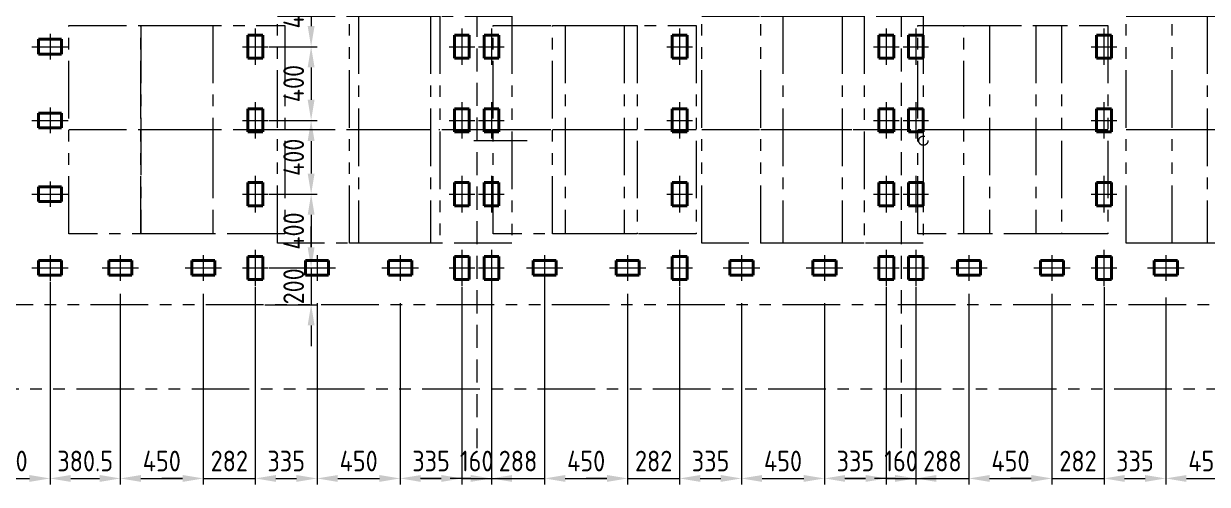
# Model space of a CAD drawing. Header units: millimetres. Extents: x 52110 to 400893, y -153728 to 31997.
# Drawn here: x 212805 to 219221, y -97854 to -95355 of the extents above; entities that cross this region are included whole.
import ezdxf

# ---------------------------------------------------------------- set-up
doc = ezdxf.new("R2010")
doc.units = ezdxf.units.MM
doc.header["$LTSCALE"] = 500
for name, pattern in [('CENTER', [2, 1.25, -0.25, 0.25, -0.25]), ('DASHED2', [0.375, 0.25, -0.125]), ('PHANTOM2', [1.25, 0.625, -0.125, 0.125, -0.125, 0.125, -0.125])]:
    doc.linetypes.add(name, pattern=pattern)
for name, color, linetype, lineweight in [('2D', 4, 'PHANTOM2', 20), ('SHI', 7, 'Continuous', 40), ('WEN', 3, 'Continuous', 20), ('XU', 6, 'DASHED2', 20), ('ZHONG', 1, 'CENTER', 20)]:
    doc.layers.add(name, color=color, linetype=linetype, lineweight=lineweight)
doc.styles.add('GB', font='gbenor.shx', dxfattribs={"bigfont": 'gbcbig.shx'})
doc.dimstyles.new('ISO-25$0', dxfattribs={"dimscale": 40, "dimtxt": 3.5, "dimasz": 3.5, "dimexe": 1, "dimexo": 0.2, "dimgap": 1.2, "dimtad": 1, "dimtoh": 1, "dimdec": 1, "dimzin": 9, "dimdsep": 46, "dimtxsty": 'GB', "dimcen": 0, "dimclrd": 3, "dimclre": 3, "dimclrt": 256, "dimadec": 0, "dimazin": 2, "dimtfac": 1, "dimtdec": 1, "dimtix": 1, "dimtmove": 0, "dimatfit": 3, "dimldrblk": 'DOTSMALL', "dimfxl": 0, "dimlwd": -1, "dimlwe": 20, "dimarcsym": 0})

# ---------------------------------------------------------------- blocks, each defined once
blk = doc.blocks.new('A$C757A3AD5')
at = {"layer": '2D'}
for points in [[(-110, 3090), (670, 3090), (670, 2160), (-110, 2160)], [(1020, 3140), (1900, 3140), (1900, 2110), (1020, 2110)], [(1020, 1290), (1900, 1290), (1900, 60), (1020, 60)], [(-110, 1240), (670, 1240), (670, 110), (-110, 110)]]:
    blk.add_lwpolyline(points, close=True, dxfattribs=at)
at = {"layer": 'ZHONG', "color": 1, "ltscale": 0.5}
for p, q in [((280, 3090), (280, 2160)), ((1460, 3140), (1460, 2110)), ((-110, 2625), (670, 2625)), ((1020, 2625), (1900, 2625)), ((1460, 1290), (1460, 60)), ((280, 1240), (280, 110)), ((-110, 675), (670, 675)), ((1020, 675), (1900, 675))]:
    blk.add_line(p, q, dxfattribs=at)
blk = doc.blocks.new('A$C35DD0C39')
at = {"layer": '2D'}
for p, q in [((21021, 466), (470, 466)), ((6, 10), (21491, 10))]:
    blk.add_line(p, q, dxfattribs=at)
at = {"layer": 'WEN'}
for p in [(2341, 741), (4571, 741), (6801, 741)]:
    blk.add_blockref('A$C757A3AD5', p, dxfattribs=at)
blk = doc.blocks.new('A$C5B802F15')
at = {"layer": 'SHI', "color": 3}
for p, q in [((3680.1, 2810.6), (3760.1, 2810.6)), ((3680.1, 2685.6), (3680.1, 2810.6)), ((3760.1, 2810.6), (3760.1, 2685.6)), ((3760.1, 2685.6), (3680.1, 2685.6))]:
    blk.add_line(p, q, dxfattribs=at)
at = {"layer": 'ZHONG'}
for p, q in [((3720.1, 2846.8), (3720.1, 2649.3)), ((3650.7, 2748.1), (3789.6, 2748.1))]:
    blk.add_line(p, q, dxfattribs=at)
blk = doc.blocks.new('A$C437F63FB')
at = {"layer": 'XU'}
blk.add_line((149.5, 2283.5), (149.5, -2322.7), dxfattribs=at)
at = {"layer": 'WEN'}
for p in [(-3650.7, -893), (-3490.7, -893), (-3650.7, -1293), (-3490.7, -1293), (-3650.7, -1693), (-3490.7, -1693), (-3650.7, -2093), (-3650.7, -2093), (-3490.7, -2093), (-3490.7, -2093), (-3650.7, -2493), (-3490.7, -2493), (-3650.7, -2893), (-3490.7, -2893), (-3650.7, -3293), (-3490.7, -3293), (-3650.7, -3693), (-3490.7, -3693), (-3650.7, -4093), (-3490.7, -4093)]:
    blk.add_blockref('A$C5B802F15', p, dxfattribs=at)
blk = doc.blocks.new('A$C28FB080F')
at = {"layer": 'WEN'}
for p in [(-3650.7, 745.4), (-3650.7, 345.4), (-3650.7, -54.6), (-3650.7, -454.6), (-3650.7, -454.6), (-3650.7, -854.6), (-3650.7, -1254.6), (-3650.7, -1654.6), (-3650.7, -2054.6), (-3650.7, -2454.6)]:
    blk.add_blockref('A$C5B802F15', p, dxfattribs=at)
blk = doc.blocks.new('A$C211F6658')
at = {"layer": 'SHI'}
for p, q in [((-62.5, 40), (-62.5, -40)), ((62.5, 40), (-62.5, 40)), ((62.5, -40), (62.5, 40)), ((-62.5, -40), (62.5, -40))]:
    blk.add_line(p, q, dxfattribs=at)
at = {"layer": 'ZHONG'}
for p, q in [((0, 69.5), (0, -69.5)), ((-98.7, 0), (98.7, 0))]:
    blk.add_line(p, q, dxfattribs=at)
blk = doc.blocks.new('*D722')
at = {"layer": 'Defpoints', "color": 0}
for p in [(214130.2, -95079.5), (214130.2, -95479.5), (214363.1, -95479.5)]:
    blk.add_point(p, dxfattribs=at)
at = {"layer": 'WEN', "color": 3, "linetype": 'ByBlock', "lineweight": 20}
for p, q in [((214136.6, -95079.5), (214395.1, -95079.5)), ((214136.6, -95479.5), (214395.1, -95479.5))]:
    blk.add_line(p, q, dxfattribs=at)
at = {"layer": 'WEN', "color": 3, "linetype": 'ByBlock'}
blk.add_line((214363.1, -95191.5), (214363.1, -95367.5), dxfattribs=at)
at = {"layer": 'WEN', "color": 3}
for points in [[(214344.5, -95191.5), (214381.8, -95191.5), (214363.1, -95079.5)], [(214344.5, -95367.5), (214381.8, -95367.5), (214363.1, -95479.5)]]:
    blk.add_solid(points, dxfattribs=at)
at = {"layer": 'WEN', "insert": (214268.7, -95279.5), "char_height": 112, "attachment_point": 5, "rotation": 90, "style": 'GB'}
blk.add_mtext('400', dxfattribs=at)
blk = doc.blocks.new('_DotSmall')
at = {"color": 0, "linetype": 'ByBlock', "const_width": 0.5}
blk.add_lwpolyline([(-0.0625, 0, 1), (0.0625, 0, 1)], format="xyb", close=True, dxfattribs=at)
blk = doc.blocks.new('*D723')
at = {"layer": 'Defpoints', "color": 0}
for p in [(214130.2, -95479.5), (214130.2, -95879.5), (214363.1, -95879.5)]:
    blk.add_point(p, dxfattribs=at)
at = {"layer": 'WEN', "color": 3, "linetype": 'ByBlock', "lineweight": 20}
for p, q in [((214136.6, -95479.5), (214395.1, -95479.5)), ((214136.6, -95879.5), (214395.1, -95879.5))]:
    blk.add_line(p, q, dxfattribs=at)
at = {"layer": 'WEN', "color": 3, "linetype": 'ByBlock'}
blk.add_line((214363.1, -95591.5), (214363.1, -95767.5), dxfattribs=at)
at = {"layer": 'WEN', "color": 3}
for points in [[(214344.5, -95591.5), (214381.8, -95591.5), (214363.1, -95479.5)], [(214344.5, -95767.5), (214381.8, -95767.5), (214363.1, -95879.5)]]:
    blk.add_solid(points, dxfattribs=at)
at = {"layer": 'WEN', "insert": (214268.7, -95679.5), "char_height": 112, "attachment_point": 5, "rotation": 90, "style": 'GB'}
blk.add_mtext('400', dxfattribs=at)
blk = doc.blocks.new('*D724')
at = {"layer": 'Defpoints', "color": 0}
for p in [(214130.2, -95879.5), (214130.2, -96279.5), (214363.1, -96279.5)]:
    blk.add_point(p, dxfattribs=at)
at = {"layer": 'WEN', "color": 3, "linetype": 'ByBlock', "lineweight": 20}
for p, q in [((214136.6, -95879.5), (214395.1, -95879.5)), ((214136.6, -96279.5), (214395.1, -96279.5))]:
    blk.add_line(p, q, dxfattribs=at)
at = {"layer": 'WEN', "color": 3, "linetype": 'ByBlock'}
blk.add_line((214363.1, -95991.5), (214363.1, -96167.5), dxfattribs=at)
at = {"layer": 'WEN', "color": 3}
for points in [[(214344.5, -95991.5), (214381.8, -95991.5), (214363.1, -95879.5)], [(214344.5, -96167.5), (214381.8, -96167.5), (214363.1, -96279.5)]]:
    blk.add_solid(points, dxfattribs=at)
at = {"layer": 'WEN', "insert": (214268.7, -96079.5), "char_height": 112, "attachment_point": 5, "rotation": 90, "style": 'GB'}
blk.add_mtext('400', dxfattribs=at)
blk = doc.blocks.new('*D725')
at = {"layer": 'Defpoints', "color": 0}
for p in [(214130.2, -96279.5), (214130.2, -96679.5), (214363.1, -96679.5)]:
    blk.add_point(p, dxfattribs=at)
at = {"layer": 'WEN', "color": 3, "linetype": 'ByBlock', "lineweight": 20}
for p, q in [((214136.6, -96279.5), (214395.1, -96279.5)), ((214136.6, -96679.5), (214395.1, -96679.5))]:
    blk.add_line(p, q, dxfattribs=at)
at = {"layer": 'WEN', "color": 3, "linetype": 'ByBlock'}
blk.add_line((214363.1, -96391.5), (214363.1, -96567.5), dxfattribs=at)
at = {"layer": 'WEN', "color": 3}
for points in [[(214344.5, -96391.5), (214381.8, -96391.5), (214363.1, -96279.5)], [(214344.5, -96567.5), (214381.8, -96567.5), (214363.1, -96679.5)]]:
    blk.add_solid(points, dxfattribs=at)
at = {"layer": 'WEN', "insert": (214268.7, -96479.5), "char_height": 112, "attachment_point": 5, "rotation": 90, "style": 'GB'}
blk.add_mtext('400', dxfattribs=at)
blk = doc.blocks.new('*D726')
at = {"layer": 'Defpoints', "color": 0}
for p in [(214130.2, -96679.5), (214106, -96879.5), (214363.1, -96879.5)]:
    blk.add_point(p, dxfattribs=at)
at = {"layer": 'WEN', "color": 3, "linetype": 'ByBlock'}
for p, q in [((214363.1, -96567.5), (214363.1, -96455.5)), ((214363.1, -96679.5), (214363.1, -96879.5)), ((214363.1, -96991.5), (214363.1, -97103.5))]:
    blk.add_line(p, q, dxfattribs=at)
at = {"layer": 'WEN', "color": 3, "linetype": 'ByBlock', "lineweight": 20}
for p, q in [((214136.6, -96679.5), (214395.1, -96679.5)), ((214112.4, -96879.5), (214395.1, -96879.5))]:
    blk.add_line(p, q, dxfattribs=at)
at = {"layer": 'WEN', "color": 3}
for points in [[(214344.5, -96567.5), (214381.8, -96567.5), (214363.1, -96679.5)], [(214344.5, -96991.5), (214381.8, -96991.5), (214363.1, -96879.5)]]:
    blk.add_solid(points, dxfattribs=at)
at = {"layer": 'WEN', "insert": (214268.7, -96779.5), "char_height": 112, "attachment_point": 5, "rotation": 90, "style": 'GB'}
blk.add_mtext('200', dxfattribs=at)
blk = doc.blocks.new('*D761')
at = {"layer": 'Defpoints', "color": 0}
for p in [(212498.2, -96749), (212948.2, -96749), (212948.2, -97821.6)]:
    blk.add_point(p, dxfattribs=at)
at = {"layer": 'WEN', "color": 3, "linetype": 'ByBlock', "lineweight": 20}
for p, q in [((212498.2, -96755.4), (212498.2, -97853.6)), ((212948.2, -96755.4), (212948.2, -97853.6))]:
    blk.add_line(p, q, dxfattribs=at)
at = {"layer": 'WEN', "color": 3, "linetype": 'ByBlock'}
blk.add_line((212610.2, -97821.6), (212836.2, -97821.6), dxfattribs=at)
at = {"layer": 'WEN', "color": 3}
for points in [[(212610.2, -97803), (212610.2, -97840.3), (212498.2, -97821.6)], [(212836.2, -97803), (212836.2, -97840.3), (212948.2, -97821.6)]]:
    blk.add_solid(points, dxfattribs=at)
at = {"layer": 'WEN', "insert": (212723.2, -97727.2), "char_height": 112, "attachment_point": 5, "style": 'GB'}
blk.add_mtext('450', dxfattribs=at)
blk = doc.blocks.new('*D762')
at = {"layer": 'Defpoints', "color": 0}
for p in [(212948.2, -96749), (213328.8, -96814), (213328.8, -97821.6)]:
    blk.add_point(p, dxfattribs=at)
at = {"layer": 'WEN', "color": 3, "linetype": 'ByBlock', "lineweight": 20}
for p, q in [((212948.2, -96755.4), (212948.2, -97853.6)), ((213328.8, -96820.4), (213328.8, -97853.6))]:
    blk.add_line(p, q, dxfattribs=at)
at = {"layer": 'WEN', "color": 3, "linetype": 'ByBlock'}
blk.add_line((213060.2, -97821.6), (213216.8, -97821.6), dxfattribs=at)
at = {"layer": 'WEN', "color": 3}
for points in [[(213060.2, -97803), (213060.2, -97840.3), (212948.2, -97821.6)], [(213216.8, -97803), (213216.8, -97840.3), (213328.8, -97821.6)]]:
    blk.add_solid(points, dxfattribs=at)
at = {"layer": 'WEN', "insert": (213138.5, -97727.2), "char_height": 112, "attachment_point": 5, "style": 'GB'}
blk.add_mtext('380.5', dxfattribs=at)
blk = doc.blocks.new('*D763')
at = {"layer": 'Defpoints', "color": 0}
for p in [(213328.8, -96814), (213778.8, -96814), (213778.8, -97821.6)]:
    blk.add_point(p, dxfattribs=at)
at = {"layer": 'WEN', "color": 3, "linetype": 'ByBlock', "lineweight": 20}
for p, q in [((213328.8, -96820.4), (213328.8, -97853.6)), ((213778.8, -96820.4), (213778.8, -97853.6))]:
    blk.add_line(p, q, dxfattribs=at)
at = {"layer": 'WEN', "color": 3, "linetype": 'ByBlock'}
blk.add_line((213440.8, -97821.6), (213666.8, -97821.6), dxfattribs=at)
at = {"layer": 'WEN', "color": 3}
for points in [[(213440.8, -97803), (213440.8, -97840.3), (213328.8, -97821.6)], [(213666.8, -97803), (213666.8, -97840.3), (213778.8, -97821.6)]]:
    blk.add_solid(points, dxfattribs=at)
at = {"layer": 'WEN', "insert": (213553.8, -97727.2), "char_height": 112, "attachment_point": 5, "style": 'GB'}
blk.add_mtext('450', dxfattribs=at)
blk = doc.blocks.new('*D764')
at = {"layer": 'Defpoints', "color": 0}
for p in [(214060.7, -96778.3), (213778.8, -96814), (214060.7, -97821.6)]:
    blk.add_point(p, dxfattribs=at)
at = {"layer": 'WEN', "color": 3, "linetype": 'ByBlock', "lineweight": 20}
for p, q in [((214060.7, -96784.7), (214060.7, -97853.6)), ((213778.8, -96820.4), (213778.8, -97853.6))]:
    blk.add_line(p, q, dxfattribs=at)
at = {"layer": 'WEN', "color": 3, "linetype": 'ByBlock'}
for p, q in [((213666.8, -97821.6), (213554.8, -97821.6)), ((213778.8, -97821.6), (214060.7, -97821.6)), ((214172.7, -97821.6), (214284.7, -97821.6))]:
    blk.add_line(p, q, dxfattribs=at)
at = {"layer": 'WEN', "color": 3}
for points in [[(213666.8, -97803), (213666.8, -97840.3), (213778.8, -97821.6)], [(214172.7, -97803), (214172.7, -97840.3), (214060.7, -97821.6)]]:
    blk.add_solid(points, dxfattribs=at)
at = {"layer": 'WEN', "insert": (213919.7, -97727.2), "char_height": 112, "attachment_point": 5, "style": 'GB'}
blk.add_mtext('282', dxfattribs=at)
blk = doc.blocks.new('*D765')
at = {"layer": 'Defpoints', "color": 0}
for p in [(214060.7, -96778.3), (214395.7, -96864), (214395.7, -97821.6)]:
    blk.add_point(p, dxfattribs=at)
at = {"layer": 'WEN', "color": 3, "linetype": 'ByBlock', "lineweight": 20}
for p, q in [((214060.7, -96784.7), (214060.7, -97853.6)), ((214395.7, -96870.4), (214395.7, -97853.6))]:
    blk.add_line(p, q, dxfattribs=at)
at = {"layer": 'WEN', "color": 3, "linetype": 'ByBlock'}
blk.add_line((214172.7, -97821.6), (214283.7, -97821.6), dxfattribs=at)
at = {"layer": 'WEN', "color": 3}
for points in [[(214172.7, -97803), (214172.7, -97840.3), (214060.7, -97821.6)], [(214283.7, -97803), (214283.7, -97840.3), (214395.7, -97821.6)]]:
    blk.add_solid(points, dxfattribs=at)
at = {"layer": 'WEN', "insert": (214228.2, -97727.2), "char_height": 112, "attachment_point": 5, "style": 'GB'}
blk.add_mtext('335', dxfattribs=at)
blk = doc.blocks.new('*D766')
at = {"layer": 'Defpoints', "color": 0}
for p in [(214395.7, -96864), (214845.7, -96864), (214845.7, -97821.6)]:
    blk.add_point(p, dxfattribs=at)
at = {"layer": 'WEN', "color": 3, "linetype": 'ByBlock', "lineweight": 20}
for p, q in [((214395.7, -96870.4), (214395.7, -97853.6)), ((214845.7, -96870.4), (214845.7, -97853.6))]:
    blk.add_line(p, q, dxfattribs=at)
at = {"layer": 'WEN', "color": 3, "linetype": 'ByBlock'}
blk.add_line((214507.7, -97821.6), (214733.7, -97821.6), dxfattribs=at)
at = {"layer": 'WEN', "color": 3}
for points in [[(214507.7, -97803), (214507.7, -97840.3), (214395.7, -97821.6)], [(214733.7, -97803), (214733.7, -97840.3), (214845.7, -97821.6)]]:
    blk.add_solid(points, dxfattribs=at)
at = {"layer": 'WEN', "insert": (214620.7, -97727.2), "char_height": 112, "attachment_point": 5, "style": 'GB'}
blk.add_mtext('450', dxfattribs=at)
blk = doc.blocks.new('*D767')
at = {"layer": 'Defpoints', "color": 0}
for p in [(215180.7, -96778.3), (214845.7, -96864), (215180.7, -97821.6)]:
    blk.add_point(p, dxfattribs=at)
at = {"layer": 'WEN', "color": 3, "linetype": 'ByBlock', "lineweight": 20}
for p, q in [((215180.7, -96784.7), (215180.7, -97853.6)), ((214845.7, -96870.4), (214845.7, -97853.6))]:
    blk.add_line(p, q, dxfattribs=at)
at = {"layer": 'WEN', "color": 3, "linetype": 'ByBlock'}
blk.add_line((214957.7, -97821.6), (215068.7, -97821.6), dxfattribs=at)
at = {"layer": 'WEN', "color": 3}
for points in [[(214957.7, -97803), (214957.7, -97840.3), (214845.7, -97821.6)], [(215068.7, -97803), (215068.7, -97840.3), (215180.7, -97821.6)]]:
    blk.add_solid(points, dxfattribs=at)
at = {"layer": 'WEN', "insert": (215013.2, -97727.2), "char_height": 112, "attachment_point": 5, "style": 'GB'}
blk.add_mtext('335', dxfattribs=at)
blk = doc.blocks.new('*D768')
at = {"layer": 'Defpoints', "color": 0}
for p in [(215180.7, -96778.3), (215340.7, -96778.3), (215340.7, -97821.6)]:
    blk.add_point(p, dxfattribs=at)
at = {"layer": 'WEN', "color": 3, "linetype": 'ByBlock', "lineweight": 20}
for p, q in [((215180.7, -96784.7), (215180.7, -97853.6)), ((215340.7, -96784.7), (215340.7, -97853.6))]:
    blk.add_line(p, q, dxfattribs=at)
at = {"layer": 'WEN', "color": 3, "linetype": 'ByBlock'}
for p, q in [((215068.7, -97821.6), (214956.7, -97821.6)), ((215180.7, -97821.6), (215340.7, -97821.6)), ((215452.7, -97821.6), (215564.7, -97821.6))]:
    blk.add_line(p, q, dxfattribs=at)
at = {"layer": 'WEN', "color": 3}
for points in [[(215068.7, -97803), (215068.7, -97840.3), (215180.7, -97821.6)], [(215452.7, -97803), (215452.7, -97840.3), (215340.7, -97821.6)]]:
    blk.add_solid(points, dxfattribs=at)
at = {"layer": 'WEN', "insert": (215260.7, -97727.2), "char_height": 112, "attachment_point": 5, "style": 'GB'}
blk.add_mtext('160', dxfattribs=at)
blk = doc.blocks.new('*D769')
at = {"layer": 'Defpoints', "color": 0}
for p in [(215340.7, -96742), (215628.8, -96742), (215628.8, -97821.6)]:
    blk.add_point(p, dxfattribs=at)
at = {"layer": 'WEN', "color": 3, "linetype": 'ByBlock', "lineweight": 20}
for p, q in [((215340.7, -96748.4), (215340.7, -97853.6)), ((215628.8, -96748.4), (215628.8, -97853.6))]:
    blk.add_line(p, q, dxfattribs=at)
at = {"layer": 'WEN', "color": 3, "linetype": 'ByBlock'}
for p, q in [((215228.7, -97821.6), (215116.7, -97821.6)), ((215340.7, -97821.6), (215628.8, -97821.6)), ((215740.8, -97821.6), (215852.8, -97821.6))]:
    blk.add_line(p, q, dxfattribs=at)
at = {"layer": 'WEN', "color": 3}
for points in [[(215228.7, -97803), (215228.7, -97840.3), (215340.7, -97821.6)], [(215740.8, -97803), (215740.8, -97840.3), (215628.8, -97821.6)]]:
    blk.add_solid(points, dxfattribs=at)
at = {"layer": 'WEN', "insert": (215484.7, -97727.2), "char_height": 112, "attachment_point": 5, "style": 'GB'}
blk.add_mtext('288', dxfattribs=at)
blk = doc.blocks.new('*D770')
at = {"layer": 'Defpoints', "color": 0}
for p in [(215628.8, -96742), (216078.8, -96814), (216078.8, -97821.6)]:
    blk.add_point(p, dxfattribs=at)
at = {"layer": 'WEN', "color": 3, "linetype": 'ByBlock', "lineweight": 20}
for p, q in [((215628.8, -96748.4), (215628.8, -97853.6)), ((216078.8, -96820.4), (216078.8, -97853.6))]:
    blk.add_line(p, q, dxfattribs=at)
at = {"layer": 'WEN', "color": 3, "linetype": 'ByBlock'}
blk.add_line((215740.8, -97821.6), (215966.8, -97821.6), dxfattribs=at)
at = {"layer": 'WEN', "color": 3}
for points in [[(215740.8, -97803), (215740.8, -97840.3), (215628.8, -97821.6)], [(215966.8, -97803), (215966.8, -97840.3), (216078.8, -97821.6)]]:
    blk.add_solid(points, dxfattribs=at)
at = {"layer": 'WEN', "insert": (215853.8, -97727.2), "char_height": 112, "attachment_point": 5, "style": 'GB'}
blk.add_mtext('450', dxfattribs=at)
blk = doc.blocks.new('*D771')
at = {"layer": 'Defpoints', "color": 0}
for p in [(216360.7, -96778.3), (216078.8, -96814), (216360.7, -97821.6)]:
    blk.add_point(p, dxfattribs=at)
at = {"layer": 'WEN', "color": 3, "linetype": 'ByBlock', "lineweight": 20}
for p, q in [((216360.7, -96784.7), (216360.7, -97853.6)), ((216078.8, -96820.4), (216078.8, -97853.6))]:
    blk.add_line(p, q, dxfattribs=at)
at = {"layer": 'WEN', "color": 3, "linetype": 'ByBlock'}
for p, q in [((215966.8, -97821.6), (215854.8, -97821.6)), ((216078.8, -97821.6), (216360.7, -97821.6)), ((216472.7, -97821.6), (216584.7, -97821.6))]:
    blk.add_line(p, q, dxfattribs=at)
at = {"layer": 'WEN', "color": 3}
for points in [[(215966.8, -97803), (215966.8, -97840.3), (216078.8, -97821.6)], [(216472.7, -97803), (216472.7, -97840.3), (216360.7, -97821.6)]]:
    blk.add_solid(points, dxfattribs=at)
at = {"layer": 'WEN', "insert": (216219.7, -97727.2), "char_height": 112, "attachment_point": 5, "style": 'GB'}
blk.add_mtext('282', dxfattribs=at)
blk = doc.blocks.new('*D772')
at = {"layer": 'Defpoints', "color": 0}
for p in [(216360.7, -96778.3), (216695.7, -96864), (216695.7, -97821.6)]:
    blk.add_point(p, dxfattribs=at)
at = {"layer": 'WEN', "color": 3, "linetype": 'ByBlock', "lineweight": 20}
for p, q in [((216360.7, -96784.7), (216360.7, -97853.6)), ((216695.7, -96870.4), (216695.7, -97853.6))]:
    blk.add_line(p, q, dxfattribs=at)
at = {"layer": 'WEN', "color": 3, "linetype": 'ByBlock'}
blk.add_line((216472.7, -97821.6), (216583.7, -97821.6), dxfattribs=at)
at = {"layer": 'WEN', "color": 3}
for points in [[(216472.7, -97803), (216472.7, -97840.3), (216360.7, -97821.6)], [(216583.7, -97803), (216583.7, -97840.3), (216695.7, -97821.6)]]:
    blk.add_solid(points, dxfattribs=at)
at = {"layer": 'WEN', "insert": (216528.2, -97727.2), "char_height": 112, "attachment_point": 5, "style": 'GB'}
blk.add_mtext('335', dxfattribs=at)
blk = doc.blocks.new('*D773')
at = {"layer": 'Defpoints', "color": 0}
for p in [(216695.7, -96864), (217145.7, -96864), (217145.7, -97821.6)]:
    blk.add_point(p, dxfattribs=at)
at = {"layer": 'WEN', "color": 3, "linetype": 'ByBlock', "lineweight": 20}
for p, q in [((216695.7, -96870.4), (216695.7, -97853.6)), ((217145.7, -96870.4), (217145.7, -97853.6))]:
    blk.add_line(p, q, dxfattribs=at)
at = {"layer": 'WEN', "color": 3, "linetype": 'ByBlock'}
blk.add_line((216807.7, -97821.6), (217033.7, -97821.6), dxfattribs=at)
at = {"layer": 'WEN', "color": 3}
for points in [[(216807.7, -97803), (216807.7, -97840.3), (216695.7, -97821.6)], [(217033.7, -97803), (217033.7, -97840.3), (217145.7, -97821.6)]]:
    blk.add_solid(points, dxfattribs=at)
at = {"layer": 'WEN', "insert": (216920.7, -97727.2), "char_height": 112, "attachment_point": 5, "style": 'GB'}
blk.add_mtext('450', dxfattribs=at)
blk = doc.blocks.new('*D774')
at = {"layer": 'Defpoints', "color": 0}
for p in [(217480.7, -96778.3), (217145.7, -96864), (217480.7, -97821.6)]:
    blk.add_point(p, dxfattribs=at)
at = {"layer": 'WEN', "color": 3, "linetype": 'ByBlock', "lineweight": 20}
for p, q in [((217480.7, -96784.7), (217480.7, -97853.6)), ((217145.7, -96870.4), (217145.7, -97853.6))]:
    blk.add_line(p, q, dxfattribs=at)
at = {"layer": 'WEN', "color": 3, "linetype": 'ByBlock'}
blk.add_line((217257.7, -97821.6), (217368.7, -97821.6), dxfattribs=at)
at = {"layer": 'WEN', "color": 3}
for points in [[(217257.7, -97803), (217257.7, -97840.3), (217145.7, -97821.6)], [(217368.7, -97803), (217368.7, -97840.3), (217480.7, -97821.6)]]:
    blk.add_solid(points, dxfattribs=at)
at = {"layer": 'WEN', "insert": (217313.2, -97727.2), "char_height": 112, "attachment_point": 5, "style": 'GB'}
blk.add_mtext('335', dxfattribs=at)
blk = doc.blocks.new('*D775')
at = {"layer": 'Defpoints', "color": 0}
for p in [(217480.7, -96778.3), (217640.7, -96778.3), (217640.7, -97821.6)]:
    blk.add_point(p, dxfattribs=at)
at = {"layer": 'WEN', "color": 3, "linetype": 'ByBlock', "lineweight": 20}
for p, q in [((217480.7, -96784.7), (217480.7, -97853.6)), ((217640.7, -96784.7), (217640.7, -97853.6))]:
    blk.add_line(p, q, dxfattribs=at)
at = {"layer": 'WEN', "color": 3, "linetype": 'ByBlock'}
for p, q in [((217368.7, -97821.6), (217256.7, -97821.6)), ((217480.7, -97821.6), (217640.7, -97821.6)), ((217752.7, -97821.6), (217864.7, -97821.6))]:
    blk.add_line(p, q, dxfattribs=at)
at = {"layer": 'WEN', "color": 3}
for points in [[(217368.7, -97803), (217368.7, -97840.3), (217480.7, -97821.6)], [(217752.7, -97803), (217752.7, -97840.3), (217640.7, -97821.6)]]:
    blk.add_solid(points, dxfattribs=at)
at = {"layer": 'WEN', "insert": (217560.7, -97727.2), "char_height": 112, "attachment_point": 5, "style": 'GB'}
blk.add_mtext('160', dxfattribs=at)
blk = doc.blocks.new('*D776')
at = {"layer": 'Defpoints', "color": 0}
for p in [(217640.7, -96778.3), (217928.8, -96814), (217928.8, -97821.6)]:
    blk.add_point(p, dxfattribs=at)
at = {"layer": 'WEN', "color": 3, "linetype": 'ByBlock', "lineweight": 20}
for p, q in [((217640.7, -96784.7), (217640.7, -97853.6)), ((217928.8, -96820.4), (217928.8, -97853.6))]:
    blk.add_line(p, q, dxfattribs=at)
at = {"layer": 'WEN', "color": 3, "linetype": 'ByBlock'}
for p, q in [((217528.7, -97821.6), (217416.7, -97821.6)), ((217640.7, -97821.6), (217928.8, -97821.6)), ((218040.8, -97821.6), (218152.8, -97821.6))]:
    blk.add_line(p, q, dxfattribs=at)
at = {"layer": 'WEN', "color": 3}
for points in [[(217528.7, -97803), (217528.7, -97840.3), (217640.7, -97821.6)], [(218040.8, -97803), (218040.8, -97840.3), (217928.8, -97821.6)]]:
    blk.add_solid(points, dxfattribs=at)
at = {"layer": 'WEN', "insert": (217784.7, -97727.2), "char_height": 112, "attachment_point": 5, "style": 'GB'}
blk.add_mtext('288', dxfattribs=at)
blk = doc.blocks.new('*D777')
at = {"layer": 'Defpoints', "color": 0}
for p in [(217928.8, -96814), (218378.8, -96814), (218378.8, -97821.6)]:
    blk.add_point(p, dxfattribs=at)
at = {"layer": 'WEN', "color": 3, "linetype": 'ByBlock', "lineweight": 20}
for p, q in [((217928.8, -96820.4), (217928.8, -97853.6)), ((218378.8, -96820.4), (218378.8, -97853.6))]:
    blk.add_line(p, q, dxfattribs=at)
at = {"layer": 'WEN', "color": 3, "linetype": 'ByBlock'}
blk.add_line((218040.8, -97821.6), (218266.8, -97821.6), dxfattribs=at)
at = {"layer": 'WEN', "color": 3}
for points in [[(218040.8, -97803), (218040.8, -97840.3), (217928.8, -97821.6)], [(218266.8, -97803), (218266.8, -97840.3), (218378.8, -97821.6)]]:
    blk.add_solid(points, dxfattribs=at)
at = {"layer": 'WEN', "insert": (218153.8, -97727.2), "char_height": 112, "attachment_point": 5, "style": 'GB'}
blk.add_mtext('450', dxfattribs=at)
blk = doc.blocks.new('*D778')
at = {"layer": 'Defpoints', "color": 0}
for p in [(218660.7, -96778.3), (218378.8, -96814), (218660.7, -97821.6)]:
    blk.add_point(p, dxfattribs=at)
at = {"layer": 'WEN', "color": 3, "linetype": 'ByBlock', "lineweight": 20}
for p, q in [((218660.7, -96784.7), (218660.7, -97853.6)), ((218378.8, -96820.4), (218378.8, -97853.6))]:
    blk.add_line(p, q, dxfattribs=at)
at = {"layer": 'WEN', "color": 3, "linetype": 'ByBlock'}
for p, q in [((218266.8, -97821.6), (218154.8, -97821.6)), ((218378.8, -97821.6), (218660.7, -97821.6)), ((218772.7, -97821.6), (218884.7, -97821.6))]:
    blk.add_line(p, q, dxfattribs=at)
at = {"layer": 'WEN', "color": 3}
for points in [[(218266.8, -97803), (218266.8, -97840.3), (218378.8, -97821.6)], [(218772.7, -97803), (218772.7, -97840.3), (218660.7, -97821.6)]]:
    blk.add_solid(points, dxfattribs=at)
at = {"layer": 'WEN', "insert": (218519.7, -97727.2), "char_height": 112, "attachment_point": 5, "style": 'GB'}
blk.add_mtext('282', dxfattribs=at)
blk = doc.blocks.new('*D779')
at = {"layer": 'Defpoints', "color": 0}
for p in [(218660.7, -96778.3), (218995.7, -96834.5), (218995.7, -97821.6)]:
    blk.add_point(p, dxfattribs=at)
at = {"layer": 'WEN', "color": 3, "linetype": 'ByBlock', "lineweight": 20}
for p, q in [((218660.7, -96784.7), (218660.7, -97853.6)), ((218995.7, -96840.9), (218995.7, -97853.6))]:
    blk.add_line(p, q, dxfattribs=at)
at = {"layer": 'WEN', "color": 3, "linetype": 'ByBlock'}
blk.add_line((218772.7, -97821.6), (218883.7, -97821.6), dxfattribs=at)
at = {"layer": 'WEN', "color": 3}
for points in [[(218772.7, -97803), (218772.7, -97840.3), (218660.7, -97821.6)], [(218883.7, -97803), (218883.7, -97840.3), (218995.7, -97821.6)]]:
    blk.add_solid(points, dxfattribs=at)
at = {"layer": 'WEN', "insert": (218828.2, -97727.2), "char_height": 112, "attachment_point": 5, "style": 'GB'}
blk.add_mtext('335', dxfattribs=at)
blk = doc.blocks.new('*D780')
at = {"layer": 'Defpoints', "color": 0}
for p in [(218995.7, -96834.5), (219445.7, -96864), (219445.7, -97821.6)]:
    blk.add_point(p, dxfattribs=at)
at = {"layer": 'WEN', "color": 3, "linetype": 'ByBlock', "lineweight": 20}
for p, q in [((218995.7, -96840.9), (218995.7, -97853.6)), ((219445.7, -96870.4), (219445.7, -97853.6))]:
    blk.add_line(p, q, dxfattribs=at)
at = {"layer": 'WEN', "color": 3, "linetype": 'ByBlock'}
blk.add_line((219107.7, -97821.6), (219333.7, -97821.6), dxfattribs=at)
at = {"layer": 'WEN', "color": 3}
for points in [[(219107.7, -97803), (219107.7, -97840.3), (218995.7, -97821.6)], [(219333.7, -97803), (219333.7, -97840.3), (219445.7, -97821.6)]]:
    blk.add_solid(points, dxfattribs=at)
at = {"layer": 'WEN', "insert": (219220.7, -97727.2), "char_height": 112, "attachment_point": 5, "style": 'GB'}
blk.add_mtext('450', dxfattribs=at)

msp = doc.modelspace()

# ---------------------------------------------------------------- linework, layer by layer
at = {"layer": '2D'}
for p, q in [((232230.73524, -96879.54676), (211679.73524, -96879.54676)), ((211215.73542, -97335.54676), (232700.73524, -97335.54676))]:
    msp.add_line(p, q, dxfattribs=at)
at = {"layer": 'XU'}
msp.add_circle((217681.73863, -95989.5401), 25, dxfattribs=at)
at = {"layer": 'ZHONG', "color": 1, "ltscale": 0.5}
msp.add_line((215534.08683, -95989.5401), (215245.66389, -95989.5401), dxfattribs=at)

# ---------------------------------------------------------------- block references
at = {"layer": 'SHI'}
for p in [(212948.23863, -95479.54676), (212948.23863, -95879.54676), (212948.23863, -96279.54676), (212948.23863, -96679.54676), (213328.75541, -96679.54676), (213778.75541, -96679.54676), (214395.73863, -96679.54676), (214845.73863, -96679.54676), (215628.75541, -96679.54676), (216078.75541, -96679.54676), (216695.73863, -96679.54676), (217145.73863, -96679.54676), (217928.75541, -96679.54676), (218378.75541, -96679.54676), (218995.73863, -96679.54676)]:
    msp.add_blockref('A$C211F6658', p, dxfattribs=at)
at = {"layer": 'WEN'}
for name, p in [('A$C35DD0C39', (211209.73535, -97345.5537)), ('A$C437F63FB', (215111.24863, -95334.62115)), ('A$C437F63FB', (217411.24863, -95334.62115)), ('A$C28FB080F', (213991.24871, -96972.98634)), ('A$C28FB080F', (216291.24871, -96972.98634)), ('A$C28FB080F', (218591.24871, -96972.98634)), ('A$C757A3AD5', (213160.73839, -96604.54012)), ('A$C757A3AD5', (215460.73839, -96604.54012)), ('A$C757A3AD5', (217760.73839, -96604.54012))]:
    msp.add_blockref(name, p, dxfattribs=at)

# ---------------------------------------------------------------- dimensions: what is measured, and where the dimension line sits
for base, p1, p2, picture, middle in [((214363.13677, -95479.54676), (214130.2287, -95079.54676), (214130.2287, -95479.54676), '*D722', (214268.73677, -95279.54676)), ((214363.13677, -95879.54676), (214130.2287, -95479.54676), (214130.2287, -95879.54676), '*D723', (214268.73677, -95679.54676)), ((214363.13677, -96279.54676), (214130.2287, -95879.54676), (214130.2287, -96279.54676), '*D724', (214268.73677, -96079.54676)), ((214363.13677, -96679.54676), (214130.2287, -96279.54676), (214130.2287, -96679.54676), '*D725', (214268.73677, -96479.54676)), ((214363.13677, -96879.54676), (214130.2287, -96679.54676), (214105.99935, -96879.54676), '*D726', (214268.73677, -96779.54676))]:
    dim = msp.add_linear_dim(base=base, p1=p1, p2=p2, angle=90, dimstyle='ISO-25$0', override={"dimscale": 32, "dimtmove": 1, "dimatfit": 0, "dimfxl": 1.25}, dxfattribs=at)
    dim.commit()
    dim.dimension.update_dxf_attribs({"geometry": picture, "text_midpoint": middle})
for base, p1, p2, picture, middle in [((215628.75541, -97821.64292), (215340.73863, -96742.04676), (215628.75541, -96742.04676), '*D769', (215484.74702, -97727.24292)), ((216078.75541, -97821.64292), (215628.75541, -96742.04676), (216078.75541, -96814.03017), '*D770', (215853.75541, -97727.24292)), ((212948.23863, -97821.64292), (212498.23863, -96749.03682), (212948.23863, -96749.03682), '*D761', (212723.23863, -97727.24292)), ((213328.75541, -97821.64292), (212948.23863, -96749.03682), (213328.75541, -96814.03017), '*D762', (213138.49702, -97727.24292)), ((214060.73863, -97821.64292), (213778.75541, -96814.03017), (214060.73863, -96778.28298), '*D764', (213919.74702, -97727.24292)), ((214395.73863, -97821.64292), (214060.73863, -96778.28298), (214395.73863, -96864.03017), '*D765', (214228.23863, -97727.24292)), ((215180.73863, -97821.64292), (214845.73863, -96864.03017), (215180.73863, -96778.28298), '*D767', (215013.23863, -97727.24292)), ((215340.73863, -97821.64292), (215180.73863, -96778.28298), (215340.73863, -96778.28298), '*D768', (215260.73863, -97727.24292)), ((216360.73863, -97821.64292), (216078.75541, -96814.03017), (216360.73863, -96778.28298), '*D771', (216219.74702, -97727.24292)), ((216695.73863, -97821.64292), (216360.73863, -96778.28298), (216695.73863, -96864.03017), '*D772', (216528.23863, -97727.24292)), ((217480.73863, -97821.64292), (217145.73863, -96864.03017), (217480.73863, -96778.28298), '*D774', (217313.23863, -97727.24292)), ((217640.73863, -97821.64292), (217480.73863, -96778.28298), (217640.73863, -96778.28298), '*D775', (217560.73863, -97727.24292)), ((217928.75541, -97821.64292), (217640.73863, -96778.28298), (217928.75541, -96814.03017), '*D776', (217784.74702, -97727.24292)), ((218660.73863, -97821.64292), (218378.75541, -96814.03017), (218660.73863, -96778.28298), '*D778', (218519.74702, -97727.24292)), ((218995.73863, -97821.64292), (218660.73863, -96778.28298), (218995.73863, -96834.5401), '*D779', (218828.23863, -97727.24292)), ((213778.75541, -97821.64292), (213328.75541, -96814.03017), (213778.75541, -96814.03017), '*D763', (213553.75541, -97727.24292)), ((214845.73863, -97821.64292), (214395.73863, -96864.03017), (214845.73863, -96864.03017), '*D766', (214620.73863, -97727.24292)), ((217145.73863, -97821.64292), (216695.73863, -96864.03017), (217145.73863, -96864.03017), '*D773', (216920.73863, -97727.24292)), ((218378.75541, -97821.64292), (217928.75541, -96814.03017), (218378.75541, -96814.03017), '*D777', (218153.75541, -97727.24292)), ((219445.73863, -97821.64292), (218995.73863, -96834.5401), (219445.73863, -96864.03017), '*D780', (219220.73863, -97727.24292))]:
    dim = msp.add_linear_dim(base=base, p1=p1, p2=p2, dimstyle='ISO-25$0', override={"dimscale": 32, "dimtmove": 1, "dimatfit": 0, "dimfxl": 1.25}, dxfattribs=at)
    dim.commit()
    dim.dimension.update_dxf_attribs({"geometry": picture, "text_midpoint": middle})

doc.saveas('drawing.dxf')
